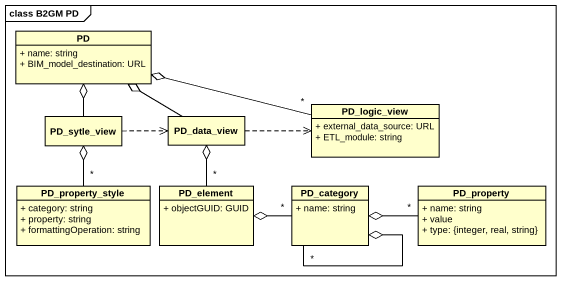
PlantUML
@startuml
mainframe class B2GM PD
hide circle
hide empty members
skinparam classAttributeIconSize 0
class PD {
  + name: string
  + BIM_model_destination: URL
}
class PD_logic_view {
  + external_data_source: URL
  + ETL_module: string
}
class PD_sytle_view
class PD_data_view
class PD_property_style {
  + category: string
  + property: string
  + formattingOperation: string
}
class PD_element {
  + objectGUID: GUID
}
class PD_category {
  + name: string
}
class PD_property {
  + name: string
  + value
  + type: {integer, real, string}
}
PD_logic_view "*" -left-o PD
PD_sytle_view -up-o PD
PD_sytle_view .right.> PD_data_view
PD_data_view -left-o PD
PD_data_view .right.> PD_logic_view
PD_property_style "*" -up-o PD_sytle_view
PD_element "*" -up-o PD_data_view
PD_category "*" -left-o PD_element
PD_category "*" --o PD_category
PD_property "*" -left-o PD_category
@enduml
